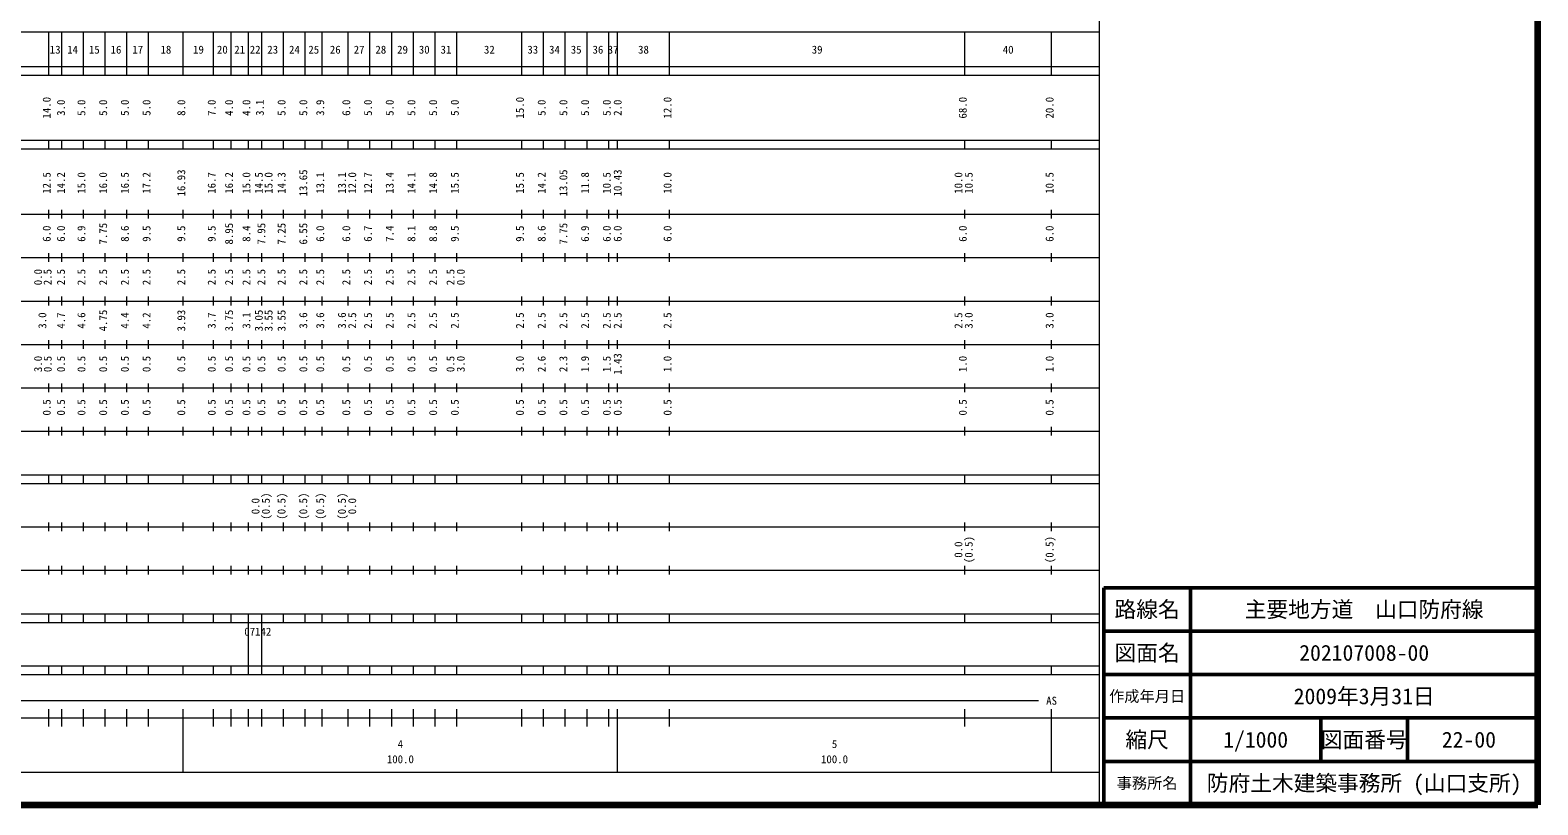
# Model space of a CAD drawing. Units: millimetres on the paper, enlarged 1000 times. Extents: x 40000 to 680000, y 20000 to 380000.
# Drawn here: x 332732 to 680000, y 20000 to 198357 of the extents above; entities that cross this region are included whole.
import ezdxf
from ezdxf.enums import TextEntityAlignment as Align

# ---------------------------------------------------------------- set-up
doc = ezdxf.new("R2010")
doc.units = ezdxf.units.MM
doc.header["$LTSCALE"] = 1000
for name, color, linetype, lineweight in [('M-TTL', 2, 'Continuous', 140), ('M-TTL-BAND', 7, 'Continuous', 13), ('M-TTL-FRAM', 2, 'Continuous', 50), ('M-TTL-LINE', 7, 'Continuous', 50)]:
    doc.layers.add(name, color=color, linetype=linetype, lineweight=lineweight)
doc.layers.add('M-TTL-TXT', color=7, linetype='Continuous')
doc.styles.add('ＭＳ ゴシック', font='')
doc.styles.get('ＭＳ ゴシック').set_extended_font_data('MS Gothic')

msp = doc.modelspace()

# ---------------------------------------------------------------- linework, layer by layer
at = {"layer": 'M-TTL'}
for p, q in [((680000, 20000), (680000, 380000)), ((40000, 20000), (680000, 20000))]:
    msp.add_line(p, q, dxfattribs=at)
at = {"layer": 'M-TTL-BAND'}
for p, q in [((579000, 20000), (579000, 370000)), ((68000, 198000), (579000, 198000)), ((337000, 188000), (337000, 198000)), ((340000, 188000), (340000, 198000)), ((345000, 188000), (345000, 198000)), ((350000, 188000), (350000, 198000)), ((355000, 188000), (355000, 198000)), ((360000, 188000), (360000, 198000)), ((368000, 188000), (368000, 198000)), ((375000, 188000), (375000, 198000)), ((379000, 188000), (379000, 198000)), ((383000, 188000), (383000, 198000)), ((386100, 188000), (386100, 198000)), ((391100, 188000), (391100, 198000)), ((396100, 188000), (396100, 198000)), ((400000, 188000), (400000, 198000)), ((406000, 188000), (406000, 198000)), ((411000, 188000), (411000, 198000)), ((416000, 188000), (416000, 198000)), ((421000, 188000), (421000, 198000)), ((426000, 188000), (426000, 198000)), ((431000, 188000), (431000, 198000)), ((446000, 188000), (446000, 198000)), ((451000, 188000), (451000, 198000)), ((456000, 188000), (456000, 198000)), ((461000, 188000), (461000, 198000)), ((466000, 188000), (466000, 198000)), ((468000, 188000), (468000, 198000)), ((480000, 188000), (480000, 198000)), ((548000, 188000), (548000, 198000)), ((568000, 188000), (568000, 198000)), ((40000, 190000), (579000, 190000)), ((40000, 188000), (579000, 188000)), ((40000, 173000), (579000, 173000)), ((40000, 171000), (579000, 171000)), ((337000, 171000), (337000, 173000)), ((340000, 171000), (340000, 173000)), ((345000, 171000), (345000, 173000)), ((350000, 171000), (350000, 173000)), ((355000, 171000), (355000, 173000)), ((360000, 171000), (360000, 173000)), ((368000, 171000), (368000, 173000)), ((375000, 171000), (375000, 173000)), ((379000, 171000), (379000, 173000)), ((383000, 171000), (383000, 173000)), ((386100, 171000), (386100, 173000)), ((391100, 171000), (391100, 173000)), ((396100, 171000), (396100, 173000)), ((400000, 171000), (400000, 173000)), ((406000, 171000), (406000, 173000)), ((411000, 171000), (411000, 173000)), ((416000, 171000), (416000, 173000)), ((421000, 171000), (421000, 173000)), ((426000, 171000), (426000, 173000)), ((431000, 171000), (431000, 173000)), ((446000, 171000), (446000, 173000)), ((451000, 171000), (451000, 173000)), ((456000, 171000), (456000, 173000)), ((461000, 171000), (461000, 173000)), ((466000, 171000), (466000, 173000)), ((468000, 171000), (468000, 173000)), ((480000, 171000), (480000, 173000)), ((548000, 171000), (548000, 173000)), ((568000, 171000), (568000, 173000)), ((337000, 155000), (337000, 157000)), ((340000, 155000), (340000, 157000)), ((345000, 155000), (345000, 157000)), ((350000, 155000), (350000, 157000)), ((355000, 155000), (355000, 157000)), ((360000, 155000), (360000, 157000)), ((368000, 155000), (368000, 157000)), ((375000, 155000), (375000, 157000)), ((379000, 155000), (379000, 157000)), ((383000, 155000), (383000, 157000)), ((386100, 155000), (386100, 157000)), ((391100, 155000), (391100, 157000)), ((396100, 155000), (396100, 157000)), ((400000, 155000), (400000, 157000)), ((406000, 155000), (406000, 157000)), ((411000, 155000), (411000, 157000)), ((416000, 155000), (416000, 157000)), ((421000, 155000), (421000, 157000)), ((426000, 155000), (426000, 157000)), ((431000, 155000), (431000, 157000)), ((446000, 155000), (446000, 157000)), ((451000, 155000), (451000, 157000)), ((456000, 155000), (456000, 157000)), ((461000, 155000), (461000, 157000)), ((466000, 155000), (466000, 157000)), ((468000, 155000), (468000, 157000)), ((480000, 155000), (480000, 157000)), ((548000, 155000), (548000, 157000)), ((568000, 155000), (568000, 157000)), ((40000, 156000), (579000, 156000)), ((46000, 146000), (579000, 146000)), ((337000, 145000), (337000, 147000)), ((340000, 145000), (340000, 147000)), ((345000, 145000), (345000, 147000)), ((350000, 145000), (350000, 147000)), ((355000, 145000), (355000, 147000)), ((360000, 145000), (360000, 147000)), ((368000, 145000), (368000, 147000)), ((375000, 145000), (375000, 147000)), ((379000, 145000), (379000, 147000)), ((383000, 145000), (383000, 147000)), ((386100, 145000), (386100, 147000)), ((391100, 145000), (391100, 147000)), ((396100, 145000), (396100, 147000)), ((400000, 145000), (400000, 147000)), ((406000, 145000), (406000, 147000)), ((411000, 145000), (411000, 147000)), ((416000, 145000), (416000, 147000)), ((421000, 145000), (421000, 147000)), ((426000, 145000), (426000, 147000)), ((431000, 145000), (431000, 147000)), ((446000, 145000), (446000, 147000)), ((451000, 145000), (451000, 147000)), ((456000, 145000), (456000, 147000)), ((461000, 145000), (461000, 147000)), ((466000, 145000), (466000, 147000)), ((468000, 145000), (468000, 147000)), ((480000, 145000), (480000, 147000)), ((548000, 145000), (548000, 147000)), ((568000, 145000), (568000, 147000)), ((52000, 136000), (579000, 136000)), ((337000, 135000), (337000, 137000)), ((340000, 135000), (340000, 137000)), ((345000, 135000), (345000, 137000)), ((350000, 135000), (350000, 137000)), ((355000, 135000), (355000, 137000)), ((360000, 135000), (360000, 137000)), ((368000, 135000), (368000, 137000)), ((375000, 135000), (375000, 137000)), ((379000, 135000), (379000, 137000)), ((383000, 135000), (383000, 137000)), ((386100, 135000), (386100, 137000)), ((391100, 135000), (391100, 137000)), ((396100, 135000), (396100, 137000)), ((400000, 135000), (400000, 137000)), ((406000, 135000), (406000, 137000)), ((411000, 135000), (411000, 137000)), ((416000, 135000), (416000, 137000)), ((421000, 135000), (421000, 137000)), ((426000, 135000), (426000, 137000)), ((431000, 135000), (431000, 137000)), ((446000, 135000), (446000, 137000)), ((451000, 135000), (451000, 137000)), ((456000, 135000), (456000, 137000)), ((461000, 135000), (461000, 137000)), ((466000, 135000), (466000, 137000)), ((468000, 135000), (468000, 137000)), ((480000, 135000), (480000, 137000)), ((548000, 135000), (548000, 137000)), ((568000, 135000), (568000, 137000)), ((46000, 126000), (579000, 126000)), ((337000, 125000), (337000, 127000)), ((340000, 125000), (340000, 127000)), ((345000, 125000), (345000, 127000)), ((350000, 125000), (350000, 127000)), ((355000, 125000), (355000, 127000)), ((360000, 125000), (360000, 127000)), ((368000, 125000), (368000, 127000)), ((375000, 125000), (375000, 127000)), ((379000, 125000), (379000, 127000)), ((383000, 125000), (383000, 127000)), ((386100, 125000), (386100, 127000)), ((391100, 125000), (391100, 127000)), ((396100, 125000), (396100, 127000)), ((400000, 125000), (400000, 127000)), ((406000, 125000), (406000, 127000)), ((411000, 125000), (411000, 127000)), ((416000, 125000), (416000, 127000)), ((421000, 125000), (421000, 127000)), ((426000, 125000), (426000, 127000)), ((431000, 125000), (431000, 127000)), ((446000, 125000), (446000, 127000)), ((451000, 125000), (451000, 127000)), ((456000, 125000), (456000, 127000)), ((461000, 125000), (461000, 127000)), ((466000, 125000), (466000, 127000)), ((468000, 125000), (468000, 127000)), ((480000, 125000), (480000, 127000)), ((548000, 125000), (548000, 127000)), ((568000, 125000), (568000, 127000)), ((52000, 116000), (579000, 116000)), ((337000, 115000), (337000, 117000)), ((340000, 115000), (340000, 117000)), ((345000, 115000), (345000, 117000)), ((350000, 115000), (350000, 117000)), ((355000, 115000), (355000, 117000)), ((360000, 115000), (360000, 117000)), ((368000, 115000), (368000, 117000)), ((375000, 115000), (375000, 117000)), ((379000, 115000), (379000, 117000)), ((383000, 115000), (383000, 117000)), ((386100, 115000), (386100, 117000)), ((391100, 115000), (391100, 117000)), ((396100, 115000), (396100, 117000)), ((400000, 115000), (400000, 117000)), ((406000, 115000), (406000, 117000)), ((411000, 115000), (411000, 117000)), ((416000, 115000), (416000, 117000)), ((421000, 115000), (421000, 117000)), ((426000, 115000), (426000, 117000)), ((431000, 115000), (431000, 117000)), ((446000, 115000), (446000, 117000)), ((451000, 115000), (451000, 117000)), ((456000, 115000), (456000, 117000)), ((461000, 115000), (461000, 117000)), ((466000, 115000), (466000, 117000)), ((468000, 115000), (468000, 117000)), ((480000, 115000), (480000, 117000)), ((548000, 115000), (548000, 117000)), ((568000, 115000), (568000, 117000)), ((46000, 106000), (579000, 106000)), ((337000, 105000), (337000, 107000)), ((340000, 105000), (340000, 107000)), ((345000, 105000), (345000, 107000)), ((350000, 105000), (350000, 107000)), ((355000, 105000), (355000, 107000)), ((360000, 105000), (360000, 107000)), ((368000, 105000), (368000, 107000)), ((375000, 105000), (375000, 107000)), ((379000, 105000), (379000, 107000)), ((383000, 105000), (383000, 107000)), ((386100, 105000), (386100, 107000)), ((391100, 105000), (391100, 107000)), ((396100, 105000), (396100, 107000)), ((400000, 105000), (400000, 107000)), ((406000, 105000), (406000, 107000)), ((411000, 105000), (411000, 107000)), ((416000, 105000), (416000, 107000)), ((421000, 105000), (421000, 107000)), ((426000, 105000), (426000, 107000)), ((431000, 105000), (431000, 107000)), ((446000, 105000), (446000, 107000)), ((451000, 105000), (451000, 107000)), ((456000, 105000), (456000, 107000)), ((461000, 105000), (461000, 107000)), ((466000, 105000), (466000, 107000)), ((468000, 105000), (468000, 107000)), ((480000, 105000), (480000, 107000)), ((548000, 105000), (548000, 107000)), ((568000, 105000), (568000, 107000)), ((40000, 96000), (579000, 96000)), ((40000, 94000), (579000, 94000)), ((337000, 94000), (337000, 96000)), ((340000, 94000), (340000, 96000)), ((345000, 94000), (345000, 96000)), ((350000, 94000), (350000, 96000)), ((355000, 94000), (355000, 96000)), ((360000, 94000), (360000, 96000)), ((368000, 94000), (368000, 96000)), ((375000, 94000), (375000, 96000)), ((379000, 94000), (379000, 96000)), ((383000, 94000), (383000, 96000)), ((386100, 94000), (386100, 96000)), ((391100, 94000), (391100, 96000)), ((396100, 94000), (396100, 96000)), ((400000, 94000), (400000, 96000)), ((406000, 94000), (406000, 96000)), ((411000, 94000), (411000, 96000)), ((416000, 94000), (416000, 96000)), ((421000, 94000), (421000, 96000)), ((426000, 94000), (426000, 96000)), ((431000, 94000), (431000, 96000)), ((446000, 94000), (446000, 96000)), ((451000, 94000), (451000, 96000)), ((456000, 94000), (456000, 96000)), ((461000, 94000), (461000, 96000)), ((466000, 94000), (466000, 96000)), ((468000, 94000), (468000, 96000)), ((480000, 94000), (480000, 96000)), ((548000, 94000), (548000, 96000)), ((568000, 94000), (568000, 96000)), ((49000, 84000), (579000, 84000)), ((337000, 83000), (337000, 85000)), ((340000, 83000), (340000, 85000)), ((345000, 83000), (345000, 85000)), ((350000, 83000), (350000, 85000)), ((355000, 83000), (355000, 85000)), ((360000, 83000), (360000, 85000)), ((368000, 83000), (368000, 85000)), ((375000, 83000), (375000, 85000)), ((379000, 83000), (379000, 85000)), ((383000, 83000), (383000, 85000)), ((386100, 83000), (386100, 85000)), ((391100, 83000), (391100, 85000)), ((396100, 83000), (396100, 85000)), ((400000, 83000), (400000, 85000)), ((406000, 83000), (406000, 85000)), ((411000, 83000), (411000, 85000)), ((416000, 83000), (416000, 85000)), ((421000, 83000), (421000, 85000)), ((426000, 83000), (426000, 85000)), ((431000, 83000), (431000, 85000)), ((446000, 83000), (446000, 85000)), ((451000, 83000), (451000, 85000)), ((456000, 83000), (456000, 85000)), ((461000, 83000), (461000, 85000)), ((466000, 83000), (466000, 85000)), ((468000, 83000), (468000, 85000)), ((480000, 83000), (480000, 85000)), ((548000, 83000), (548000, 85000)), ((568000, 83000), (568000, 85000)), ((40000, 74000), (579000, 74000)), ((337000, 73000), (337000, 75000)), ((340000, 73000), (340000, 75000)), ((345000, 73000), (345000, 75000)), ((350000, 73000), (350000, 75000)), ((355000, 73000), (355000, 75000)), ((360000, 73000), (360000, 75000)), ((368000, 73000), (368000, 75000)), ((375000, 73000), (375000, 75000)), ((379000, 73000), (379000, 75000)), ((383000, 73000), (383000, 75000)), ((386100, 73000), (386100, 75000)), ((391100, 73000), (391100, 75000)), ((396100, 73000), (396100, 75000)), ((400000, 73000), (400000, 75000)), ((406000, 73000), (406000, 75000)), ((411000, 73000), (411000, 75000)), ((416000, 73000), (416000, 75000)), ((421000, 73000), (421000, 75000)), ((426000, 73000), (426000, 75000)), ((431000, 73000), (431000, 75000)), ((446000, 73000), (446000, 75000)), ((451000, 73000), (451000, 75000)), ((456000, 73000), (456000, 75000)), ((461000, 73000), (461000, 75000)), ((466000, 73000), (466000, 75000)), ((468000, 73000), (468000, 75000)), ((480000, 73000), (480000, 75000)), ((548000, 73000), (548000, 75000)), ((568000, 73000), (568000, 75000)), ((40000, 64000), (579000, 64000)), ((337000, 62000), (337000, 64000)), ((340000, 62000), (340000, 64000)), ((345000, 62000), (345000, 64000)), ((350000, 62000), (350000, 64000)), ((355000, 62000), (355000, 64000)), ((360000, 62000), (360000, 64000)), ((368000, 62000), (368000, 64000)), ((375000, 62000), (375000, 64000)), ((379000, 62000), (379000, 64000)), ((383000, 62000), (383000, 64000)), ((386100, 62000), (386100, 64000)), ((391100, 62000), (391100, 64000)), ((396100, 62000), (396100, 64000)), ((400000, 62000), (400000, 64000)), ((406000, 62000), (406000, 64000)), ((411000, 62000), (411000, 64000)), ((416000, 62000), (416000, 64000)), ((421000, 62000), (421000, 64000)), ((426000, 62000), (426000, 64000)), ((431000, 62000), (431000, 64000)), ((446000, 62000), (446000, 64000)), ((451000, 62000), (451000, 64000)), ((456000, 62000), (456000, 64000)), ((461000, 62000), (461000, 64000)), ((466000, 62000), (466000, 64000)), ((468000, 62000), (468000, 64000)), ((480000, 62000), (480000, 64000)), ((548000, 62000), (548000, 64000)), ((568000, 62000), (568000, 64000)), ((40000, 62000), (579000, 62000)), ((383000, 52000), (383000, 62000)), ((386100, 52000), (386100, 62000)), ((40000, 52000), (579000, 52000)), ((40000, 50000), (579000, 50000)), ((337000, 50000), (337000, 52000)), ((340000, 50000), (340000, 52000)), ((345000, 50000), (345000, 52000)), ((350000, 50000), (350000, 52000)), ((355000, 50000), (355000, 52000)), ((360000, 50000), (360000, 52000)), ((368000, 50000), (368000, 52000)), ((375000, 50000), (375000, 52000)), ((379000, 50000), (379000, 52000)), ((383000, 50000), (383000, 52000)), ((386100, 50000), (386100, 52000)), ((391100, 50000), (391100, 52000)), ((396100, 50000), (396100, 52000)), ((400000, 50000), (400000, 52000)), ((406000, 50000), (406000, 52000)), ((411000, 50000), (411000, 52000)), ((416000, 50000), (416000, 52000)), ((421000, 50000), (421000, 52000)), ((426000, 50000), (426000, 52000)), ((431000, 50000), (431000, 52000)), ((446000, 50000), (446000, 52000)), ((451000, 50000), (451000, 52000)), ((456000, 50000), (456000, 52000)), ((461000, 50000), (461000, 52000)), ((466000, 50000), (466000, 52000)), ((468000, 50000), (468000, 52000)), ((480000, 50000), (480000, 52000)), ((548000, 50000), (548000, 52000)), ((568000, 50000), (568000, 52000)), ((71000, 44000), (565000, 44000)), ((337000, 38000), (337000, 42000)), ((340000, 38000), (340000, 42000)), ((345000, 38000), (345000, 42000)), ((350000, 38000), (350000, 42000)), ((355000, 38000), (355000, 42000)), ((360000, 38000), (360000, 42000)), ((368000, 27500), (368000, 42000)), ((375000, 38000), (375000, 42000)), ((379000, 38000), (379000, 42000)), ((383000, 38000), (383000, 42000)), ((386100, 38000), (386100, 42000)), ((391100, 38000), (391100, 42000)), ((396100, 38000), (396100, 42000)), ((400000, 38000), (400000, 42000)), ((406000, 38000), (406000, 42000)), ((411000, 38000), (411000, 42000)), ((416000, 38000), (416000, 42000)), ((421000, 38000), (421000, 42000)), ((426000, 38000), (426000, 42000)), ((431000, 38000), (431000, 42000)), ((446000, 38000), (446000, 42000)), ((451000, 38000), (451000, 42000)), ((456000, 38000), (456000, 42000)), ((461000, 38000), (461000, 42000)), ((466000, 38000), (466000, 42000)), ((468000, 27500), (468000, 42000)), ((480000, 38000), (480000, 42000)), ((548000, 38000), (548000, 42000)), ((568000, 27500), (568000, 42000)), ((40000, 40000), (579000, 40000)), ((68000, 27500), (579000, 27500))]:
    msp.add_line(p, q, dxfattribs=at)
at = {"layer": 'M-TTL-FRAM'}
for p, q in [((680000, 70000), (580000, 70000)), ((580000, 70000), (580000, 20000))]:
    msp.add_line(p, q, dxfattribs=at)
at = {"layer": 'M-TTL-LINE'}
for p, q in [((600000, 70000), (600000, 20000)), ((680000, 60000), (580000, 60000)), ((680000, 50000), (580000, 50000)), ((680000, 40000), (580000, 40000)), ((630000, 40000), (630000, 30000)), ((650000, 40000), (650000, 30000)), ((680000, 30000), (580000, 30000))]:
    msp.add_line(p, q, dxfattribs=at)

# ---------------------------------------------------------------- texts
at = {"layer": 'M-TTL-BAND', "style": 'ＭＳ ゴシック'}
for s, p in [('13', (338500, 192405)), ('14', (342500, 192405)), ('15', (347500, 192405)), ('16', (352500, 192405)), ('17', (357500, 192405)), ('18', (364000, 192405)), ('19', (371500, 192405)), ('20', (377000, 192405)), ('21', (381000, 192405)), ('22', (384550, 192405)), ('23', (388600, 192405)), ('24', (393600, 192405)), ('25', (398050, 192405)), ('26', (403000, 192405)), ('27', (408500, 192405)), ('28', (413500, 192405)), ('29', (418500, 192405)), ('30', (423500, 192405)), ('31', (428500, 192405)), ('32', (438500, 192405)), ('33', (448500, 192405)), ('34', (453500, 192405)), ('35', (458500, 192405)), ('36', (463500, 192405)), ('37', (467000, 192405)), ('38', (474000, 192405)), ('39', (514000, 192405)), ('40', (558000, 192405)), ('AS', (568000, 42500)), ('4', (418000, 32523)), ('5', (518000, 32523)), ('100.0', (418000, 29033)), ('100.0', (518000, 29033))]:
    msp.add_text(s, height=1833, dxfattribs=at).set_placement(p, align=Align.BOTTOM_CENTER)
for s, p in [('14.0', (338000, 180500)), ('3.0', (341292, 180500)), ('5.0', (346000, 180500)), ('5.0', (351000, 180500)), ('5.0', (356000, 180500)), ('5.0', (361000, 180500)), ('8.0', (369000, 180500)), ('7.0', (376000, 180500)), ('4.0', (380000, 180500)), ('4.0', (384000, 180500)), ('3.1', (387100, 180500)), ('5.0', (392100, 180500)), ('5.0', (397100, 180500)), ('3.9', (401000, 180500)), ('6.0', (407000, 180500)), ('5.0', (412000, 180500)), ('5.0', (417000, 180500)), ('5.0', (422000, 180500)), ('5.0', (427000, 180500)), ('5.0', (432000, 180500)), ('15.0', (447000, 180500)), ('5.0', (452000, 180500)), ('5.0', (457000, 180500)), ('5.0', (462000, 180500)), ('5.0', (467000, 180500)), ('2.0', (469507, 180500)), ('12.0', (481000, 180500)), ('68.0', (549000, 180500)), ('20.0', (569000, 180500)), ('12.5', (338000, 163174)), ('14.2', (341292, 163174)), ('15.0', (346000, 163174)), ('16.0', (351000, 163174)), ('16.5', (356000, 163174)), ('17.2', (361000, 163174)), ('16.93', (369000, 163174)), ('16.7', (376000, 163174)), ('16.2', (380000, 163174)), ('15.0', (384000, 163174)), ('14.5', (386857, 163174)), ('15.0', (389102, 163174)), ('14.3', (392100, 163174)), ('13.65', (397100, 163174)), ('13.1', (401000, 163174)), ('13.1', (406000, 163174)), ('12.0', (408370, 163174)), ('12.7', (412000, 163174)), ('13.4', (417000, 163174)), ('14.1', (422000, 163174)), ('14.8', (427000, 163174)), ('15.5', (432000, 163174)), ('15.5', (447000, 163174)), ('14.2', (452000, 163174)), ('13.05', (457000, 163174)), ('11.8', (462000, 163174)), ('10.5', (467000, 163174)), ('10.43', (469507, 163174)), ('10.0', (481000, 163174)), ('10.0', (548000, 163174)), ('10.5', (550370, 163174)), ('10.5', (569000, 163174)), ('6.0', (338000, 151500)), ('6.0', (341292, 151500)), ('6.9', (346000, 151500)), ('7.75', (351000, 151500)), ('8.6', (356000, 151500)), ('9.5', (361000, 151500)), ('9.5', (369000, 151500)), ('9.5', (376000, 151500)), ('8.95', (380000, 151500)), ('8.4', (384000, 151500)), ('7.95', (387445, 151500)), ('7.25', (392100, 151500)), ('6.55', (397100, 151500)), ('6.0', (401000, 151500)), ('6.0', (407000, 151500)), ('6.7', (412000, 151500)), ('7.4', (417000, 151500)), ('8.1', (422000, 151500)), ('8.8', (427000, 151500)), ('9.5', (432000, 151500)), ('9.5', (447000, 151500)), ('8.6', (452000, 151500)), ('7.75', (457000, 151500)), ('6.9', (462000, 151500)), ('6.0', (467000, 151500)), ('6.0', (469507, 151500)), ('6.0', (481000, 151500)), ('6.0', (549000, 151500)), ('6.0', (569000, 151500)), ('0.0', (336013, 141500)), ('2.5', (338208, 141500)), ('2.5', (341292, 141500)), ('2.5', (346000, 141500)), ('2.5', (351000, 141500)), ('2.5', (356000, 141500)), ('2.5', (361000, 141500)), ('2.5', (369000, 141500)), ('2.5', (376000, 141500)), ('2.5', (380000, 141500)), ('2.5', (384000, 141500)), ('2.5', (387445, 141500)), ('2.5', (392100, 141500)), ('2.5', (397100, 141500)), ('2.5', (401000, 141500)), ('2.5', (407000, 141500)), ('2.5', (412000, 141500)), ('2.5', (417000, 141500)), ('2.5', (422000, 141500)), ('2.5', (427000, 141500)), ('2.5', (431000, 141500)), ('0.0', (433370, 141500)), ('3.0', (337000, 131500)), ('4.7', (341292, 131500)), ('4.6', (346000, 131500)), ('4.75', (351000, 131500)), ('4.4', (356000, 131500)), ('4.2', (361000, 131500)), ('3.93', (369000, 131500)), ('3.7', (376000, 131500)), ('3.75', (380000, 131500)), ('3.1', (384000, 131500)), ('3.05', (386857, 131500)), ('3.55', (389102, 131500)), ('3.55', (392100, 131500)), ('3.6', (397100, 131500)), ('3.6', (401000, 131500)), ('3.6', (406000, 131500)), ('2.5', (408370, 131500)), ('2.5', (412000, 131500)), ('2.5', (417000, 131500)), ('2.5', (422000, 131500)), ('2.5', (427000, 131500)), ('2.5', (432000, 131500)), ('2.5', (447000, 131500)), ('2.5', (452000, 131500)), ('2.5', (457000, 131500)), ('2.5', (462000, 131500)), ('2.5', (467000, 131500)), ('2.5', (469507, 131500)), ('2.5', (481000, 131500)), ('2.5', (548000, 131500)), ('3.0', (550370, 131500)), ('3.0', (569000, 131500)), ('3.0', (336013, 121500)), ('0.5', (338237, 121500)), ('0.5', (341292, 121500)), ('0.5', (346000, 121500)), ('0.5', (351000, 121500)), ('0.5', (356000, 121500)), ('0.5', (361000, 121500)), ('0.5', (369000, 121500)), ('0.5', (376000, 121500)), ('0.5', (380000, 121500)), ('0.5', (384000, 121500)), ('0.5', (387445, 121500)), ('0.5', (392100, 121500)), ('0.5', (397100, 121500)), ('0.5', (401000, 121500)), ('0.5', (407000, 121500)), ('0.5', (412000, 121500)), ('0.5', (417000, 121500)), ('0.5', (422000, 121500)), ('0.5', (427000, 121500)), ('0.5', (431000, 121500)), ('3.0', (433370, 121500)), ('3.0', (447000, 121500)), ('2.6', (452000, 121500)), ('2.3', (457000, 121500)), ('1.9', (462000, 121500)), ('1.5', (467000, 121500)), ('1.43', (469507, 121500)), ('1.0', (481000, 121500)), ('1.0', (549000, 121500)), ('1.0', (569000, 121500)), ('0.5', (338000, 111500)), ('0.5', (341292, 111500)), ('0.5', (346000, 111500)), ('0.5', (351000, 111500)), ('0.5', (356000, 111500)), ('0.5', (361000, 111500)), ('0.5', (369000, 111500)), ('0.5', (376000, 111500)), ('0.5', (380000, 111500)), ('0.5', (384000, 111500)), ('0.5', (387445, 111500)), ('0.5', (392100, 111500)), ('0.5', (397100, 111500)), ('0.5', (401000, 111500)), ('0.5', (407000, 111500)), ('0.5', (412000, 111500)), ('0.5', (417000, 111500)), ('0.5', (422000, 111500)), ('0.5', (427000, 111500)), ('0.5', (432000, 111500)), ('0.5', (447000, 111500)), ('0.5', (452000, 111500)), ('0.5', (457000, 111500)), ('0.5', (462000, 111500)), ('0.5', (467000, 111500)), ('0.5', (469507, 111500)), ('0.5', (481000, 111500)), ('0.5', (549000, 111500)), ('0.5', (569000, 111500)), ('0.0', (386100, 88764)), ('(0.5)', (388470, 88764)), ('(0.5)', (392100, 88764)), ('(0.5)', (397100, 88764)), ('(0.5)', (401000, 88764)), ('(0.5)', (406000, 88764)), ('0.0', (408370, 88764)), ('0.0', (548000, 78764)), ('(0.5)', (550370, 78764)), ('(0.5)', (569000, 78764))]:
    msp.add_text(s, height=1833, rotation=90, dxfattribs=at).set_placement(p, align=Align.BOTTOM_CENTER)
msp.add_text('07142', height=1833, dxfattribs=at).set_placement((382050, 58405), align=Align.BOTTOM_LEFT)
at = {"layer": 'M-TTL-TXT', "style": 'ＭＳ ゴシック'}
for s, height, p in [('路線名', 3666, (590000, 65000)), ('路線名', 3666, (590000, 65000)), ('主要地方道\u3000山口防府線', 3666, (640000, 65000)), ('図面名', 3666, (590000, 55000)), ('図面名', 3666, (590000, 55000)), ('202107008-00', 3666, (640000, 55000)), ('作成年月日', 2566, (590000, 45000)), ('作成年月日', 2566, (590000, 45000)), ('2009年3月31日', 3666, (640000, 45000)), ('縮尺', 3666, (590000, 35000)), ('縮尺', 3666, (590000, 35000)), ('1/1000', 3666, (615000, 35000)), ('図面番号', 3666, (640000, 35000)), ('図面番号', 3666, (640000, 35000)), ('22-00', 3666, (664125, 35000)), ('事務所名', 2566, (590000, 25000)), ('事務所名', 2566, (590000, 25000)), ('防府土木建築事務所 (山口支所)', 3666, (640000, 25000))]:
    msp.add_text(s, height=height, dxfattribs=at).set_placement(p, align=Align.MIDDLE_CENTER)

doc.saveas('drawing.dxf')
